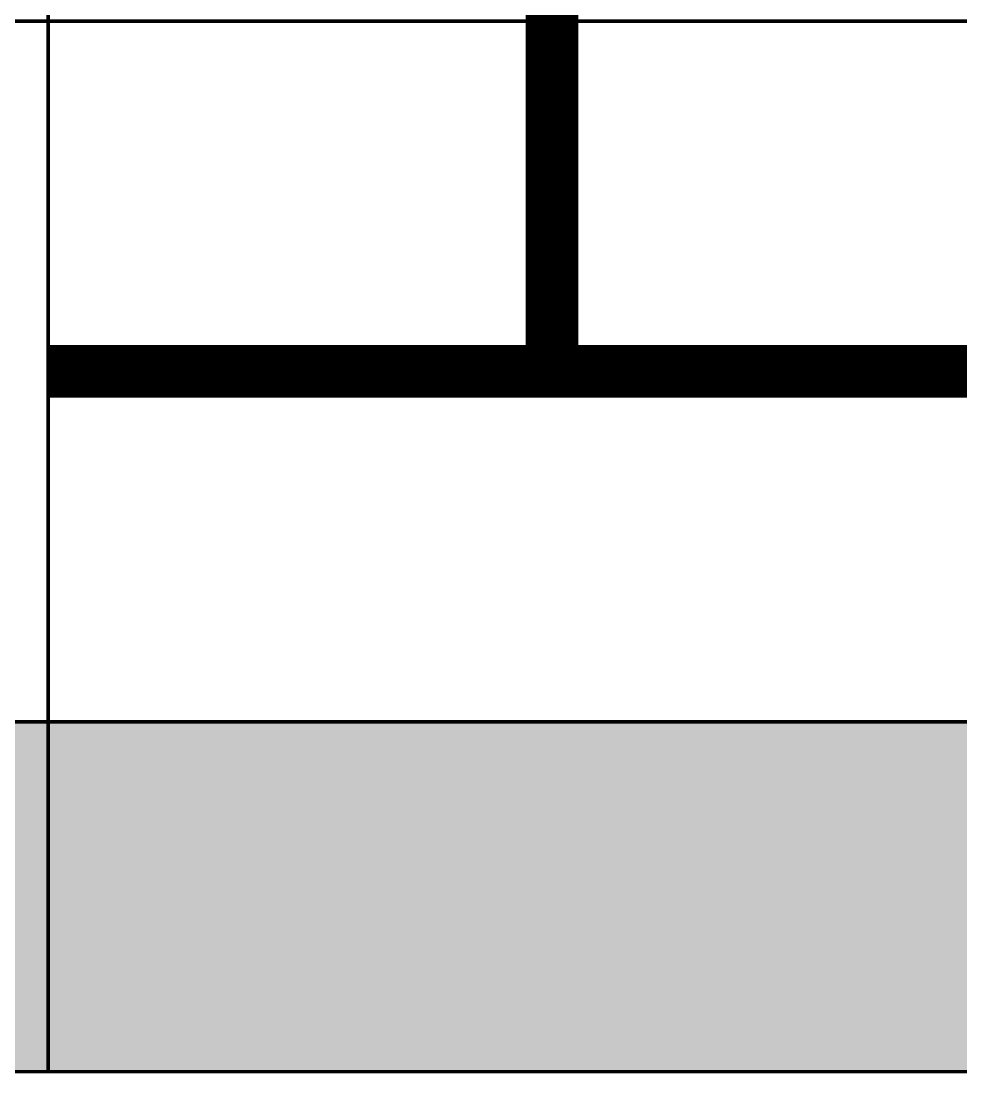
# Model space of a CAD drawing. Header units: millimetres. Extents: x -116965 to 323937, y 291661 to 566926.
# Drawn here: x -43439.8 to -43171.6, y 328239.9 to 328539.8 of the extents above; entities that cross this region are included whole.
import ezdxf

# ---------------------------------------------------------------- set-up
doc = ezdxf.new("R2010")
doc.units = ezdxf.units.MM
doc.layers.get('0').update_dxf_attribs({"lineweight": 18})
doc.layers.add('C00-00-00', color=7, linetype='Continuous')
doc.layers.add('C34-3A-40', color=7, linetype='Continuous', true_color=0x343a40)
doc.layers.add('C62-64-69', color=7, linetype='Continuous', true_color=0x626469)

msp = doc.modelspace()

# ---------------------------------------------------------------- hatches: boundary and pattern name
at = {"layer": 'C34-3A-40'}
h = msp.add_hatch(color=256, dxfattribs=at)
h.dxf.hatch_style = 2
h.paths.add_polyline_path([(-44131.918468, 328339.849361), (-43432.016177, 328339.849361), (-43432.016177, 328239.863317), (-44131.918468, 328239.863317)])
h = msp.add_hatch(color=256, dxfattribs=at)
h.dxf.hatch_style = 2
h.paths.add_polyline_path([(-43432.016177, 328339.849361), (-42732.113883, 328339.849361), (-42732.113883, 328239.863317), (-43432.016177, 328239.863317)])
at = {"layer": 'C62-64-69'}
h = msp.add_hatch(color=256, dxfattribs=at)
h.dxf.hatch_style = 2
h.paths.add_polyline_path([(-43432.016177, 328330.850618), (-43400.020643, 328330.850618), (-43400.020643, 328323.851592), (-43432.016177, 328323.851592)])
h = msp.add_hatch(color=256, dxfattribs=at)
h.dxf.hatch_style = 2
h.paths.add_polyline_path([(-43400.020643, 328330.850618), (-43368.025108, 328330.850618), (-43368.025108, 328323.851592), (-43400.020643, 328323.851592)])
h = msp.add_hatch(color=256, dxfattribs=at)
h.dxf.hatch_style = 2
h.paths.add_polyline_path([(-43400.020643, 328330.850618), (-43368.025108, 328330.850618), (-43368.025108, 328323.851592), (-43400.020643, 328323.851592)])
h = msp.add_hatch(color=256, dxfattribs=at)
h.dxf.hatch_style = 2
h.paths.add_polyline_path([(-43368.025108, 328330.850618), (-43336.029577, 328330.850618), (-43336.029577, 328323.851592), (-43368.025108, 328323.851592)])
h = msp.add_hatch(color=256, dxfattribs=at)
h.dxf.hatch_style = 2
h.paths.add_polyline_path([(-43368.025108, 328330.850618), (-43336.029577, 328330.850618), (-43336.029577, 328323.851592), (-43368.025108, 328323.851592)])
h = msp.add_hatch(color=256, dxfattribs=at)
h.dxf.hatch_style = 2
h.paths.add_polyline_path([(-43336.029577, 328330.850618), (-43304.034043, 328330.850618), (-43304.034043, 328323.851592), (-43336.029577, 328323.851592)])
h = msp.add_hatch(color=256, dxfattribs=at)
h.dxf.hatch_style = 2
h.paths.add_polyline_path([(-43304.034043, 328330.850618), (-43272.038508, 328330.850618), (-43272.038508, 328323.851592), (-43304.034043, 328323.851592)])
h = msp.add_hatch(color=256, dxfattribs=at)
h.dxf.hatch_style = 2
h.paths.add_polyline_path([(-43304.034043, 328330.850618), (-43272.038508, 328330.850618), (-43272.038508, 328323.851592), (-43304.034043, 328323.851592)])
h = msp.add_hatch(color=256, dxfattribs=at)
h.dxf.hatch_style = 2
h.paths.add_polyline_path([(-43272.038508, 328330.850618), (-43240.042977, 328330.850618), (-43240.042977, 328323.851592), (-43272.038508, 328323.851592)])
h = msp.add_hatch(color=256, dxfattribs=at)
h.dxf.hatch_style = 2
h.paths.add_polyline_path([(-43272.038508, 328330.850618), (-43240.042977, 328330.850618), (-43240.042977, 328323.851592), (-43272.038508, 328323.851592)])
h = msp.add_hatch(color=256, dxfattribs=at)
h.dxf.hatch_style = 2
h.paths.add_polyline_path([(-43240.042977, 328330.850618), (-43208.047443, 328330.850618), (-43208.047443, 328323.851592), (-43240.042977, 328323.851592)])
h = msp.add_hatch(color=256, dxfattribs=at)
h.dxf.hatch_style = 2
h.paths.add_polyline_path([(-43240.042977, 328330.850618), (-43208.047443, 328330.850618), (-43208.047443, 328323.851592), (-43240.042977, 328323.851592)])
h = msp.add_hatch(color=256, dxfattribs=at)
h.dxf.hatch_style = 2
h.paths.add_polyline_path([(-43208.047443, 328330.850618), (-43176.051908, 328330.850618), (-43176.051908, 328323.851592), (-43208.047443, 328323.851592)])
h = msp.add_hatch(color=256, dxfattribs=at)
h.dxf.hatch_style = 2
h.paths.add_polyline_path([(-43208.047443, 328330.850618), (-43176.051908, 328330.850618), (-43176.051908, 328323.851592), (-43208.047443, 328323.851592)])
h = msp.add_hatch(color=256, dxfattribs=at)
h.dxf.hatch_style = 2
h.paths.add_polyline_path([(-43176.051908, 328330.850618), (-43144.056377, 328330.850618), (-43144.056377, 328323.851592), (-43176.051908, 328323.851592)])
h = msp.add_hatch(color=256, dxfattribs=at)
h.dxf.hatch_style = 2
h.paths.add_polyline_path([(-43432.016177, 328323.851592), (-43400.020643, 328323.851592), (-43400.020643, 328321.851874), (-43432.016177, 328321.851874)])
h = msp.add_hatch(color=256, dxfattribs=at)
h.dxf.hatch_style = 2
h.paths.add_polyline_path([(-43400.020643, 328323.851592), (-43368.025108, 328323.851592), (-43368.025108, 328321.851874), (-43400.020643, 328321.851874)])
h = msp.add_hatch(color=256, dxfattribs=at)
h.dxf.hatch_style = 2
h.paths.add_polyline_path([(-43400.020643, 328323.851592), (-43368.025108, 328323.851592), (-43368.025108, 328321.851874), (-43400.020643, 328321.851874)])
h = msp.add_hatch(color=256, dxfattribs=at)
h.dxf.hatch_style = 2
h.paths.add_polyline_path([(-43368.025108, 328323.851592), (-43336.029577, 328323.851592), (-43336.029577, 328321.851874), (-43368.025108, 328321.851874)])
h = msp.add_hatch(color=256, dxfattribs=at)
h.dxf.hatch_style = 2
h.paths.add_polyline_path([(-43368.025108, 328323.851592), (-43336.029577, 328323.851592), (-43336.029577, 328321.851874), (-43368.025108, 328321.851874)])
h = msp.add_hatch(color=256, dxfattribs=at)
h.dxf.hatch_style = 2
h.paths.add_polyline_path([(-43336.029577, 328323.851592), (-43304.034043, 328323.851592), (-43304.034043, 328321.851874), (-43336.029577, 328321.851874)])
h = msp.add_hatch(color=256, dxfattribs=at)
h.dxf.hatch_style = 2
h.paths.add_polyline_path([(-43304.034043, 328323.851592), (-43272.038508, 328323.851592), (-43272.038508, 328321.851874), (-43304.034043, 328321.851874)])
h = msp.add_hatch(color=256, dxfattribs=at)
h.dxf.hatch_style = 2
h.paths.add_polyline_path([(-43304.034043, 328323.851592), (-43272.038508, 328323.851592), (-43272.038508, 328321.851874), (-43304.034043, 328321.851874)])
h = msp.add_hatch(color=256, dxfattribs=at)
h.dxf.hatch_style = 2
h.paths.add_polyline_path([(-43272.038508, 328323.851592), (-43240.042977, 328323.851592), (-43240.042977, 328321.851874), (-43272.038508, 328321.851874)])
h = msp.add_hatch(color=256, dxfattribs=at)
h.dxf.hatch_style = 2
h.paths.add_polyline_path([(-43272.038508, 328323.851592), (-43240.042977, 328323.851592), (-43240.042977, 328321.851874), (-43272.038508, 328321.851874)])
h = msp.add_hatch(color=256, dxfattribs=at)
h.dxf.hatch_style = 2
h.paths.add_polyline_path([(-43240.042977, 328323.851592), (-43208.047443, 328323.851592), (-43208.047443, 328321.851874), (-43240.042977, 328321.851874)])
h = msp.add_hatch(color=256, dxfattribs=at)
h.dxf.hatch_style = 2
h.paths.add_polyline_path([(-43240.042977, 328323.851592), (-43208.047443, 328323.851592), (-43208.047443, 328321.851874), (-43240.042977, 328321.851874)])
h = msp.add_hatch(color=256, dxfattribs=at)
h.dxf.hatch_style = 2
h.paths.add_polyline_path([(-43208.047443, 328323.851592), (-43176.051908, 328323.851592), (-43176.051908, 328321.851874), (-43208.047443, 328321.851874)])
h = msp.add_hatch(color=256, dxfattribs=at)
h.dxf.hatch_style = 2
h.paths.add_polyline_path([(-43208.047443, 328323.851592), (-43176.051908, 328323.851592), (-43176.051908, 328321.851874), (-43208.047443, 328321.851874)])
h = msp.add_hatch(color=256, dxfattribs=at)
h.dxf.hatch_style = 2
h.paths.add_polyline_path([(-43176.051908, 328323.851592), (-43144.056377, 328323.851592), (-43144.056377, 328321.851874), (-43176.051908, 328321.851874)])
h = msp.add_hatch(color=256, dxfattribs=at)
h.dxf.hatch_style = 2
h.paths.add_polyline_path([(-43432.016177, 328321.851874), (-43400.020643, 328321.851874), (-43400.020643, 328314.852848), (-43432.016177, 328314.852848)])
h = msp.add_hatch(color=256, dxfattribs=at)
h.dxf.hatch_style = 2
h.paths.add_polyline_path([(-43400.020643, 328321.851874), (-43368.025108, 328321.851874), (-43368.025108, 328314.852848), (-43400.020643, 328314.852848)])
h = msp.add_hatch(color=256, dxfattribs=at)
h.dxf.hatch_style = 2
h.paths.add_polyline_path([(-43400.020643, 328321.851874), (-43368.025108, 328321.851874), (-43368.025108, 328314.852848), (-43400.020643, 328314.852848)])
h = msp.add_hatch(color=256, dxfattribs=at)
h.dxf.hatch_style = 2
h.paths.add_polyline_path([(-43368.025108, 328321.851874), (-43336.029577, 328321.851874), (-43336.029577, 328314.852848), (-43368.025108, 328314.852848)])
h = msp.add_hatch(color=256, dxfattribs=at)
h.dxf.hatch_style = 2
h.paths.add_polyline_path([(-43368.025108, 328321.851874), (-43336.029577, 328321.851874), (-43336.029577, 328314.852848), (-43368.025108, 328314.852848)])
h = msp.add_hatch(color=256, dxfattribs=at)
h.dxf.hatch_style = 2
h.paths.add_polyline_path([(-43336.029577, 328321.851874), (-43304.034043, 328321.851874), (-43304.034043, 328314.852848), (-43336.029577, 328314.852848)])
h = msp.add_hatch(color=256, dxfattribs=at)
h.dxf.hatch_style = 2
h.paths.add_polyline_path([(-43304.034043, 328321.851874), (-43272.038508, 328321.851874), (-43272.038508, 328314.852848), (-43304.034043, 328314.852848)])
h = msp.add_hatch(color=256, dxfattribs=at)
h.dxf.hatch_style = 2
h.paths.add_polyline_path([(-43304.034043, 328321.851874), (-43272.038508, 328321.851874), (-43272.038508, 328314.852848), (-43304.034043, 328314.852848)])
h = msp.add_hatch(color=256, dxfattribs=at)
h.dxf.hatch_style = 2
h.paths.add_polyline_path([(-43272.038508, 328321.851874), (-43240.042977, 328321.851874), (-43240.042977, 328314.852848), (-43272.038508, 328314.852848)])
h = msp.add_hatch(color=256, dxfattribs=at)
h.dxf.hatch_style = 2
h.paths.add_polyline_path([(-43272.038508, 328321.851874), (-43240.042977, 328321.851874), (-43240.042977, 328314.852848), (-43272.038508, 328314.852848)])
h = msp.add_hatch(color=256, dxfattribs=at)
h.dxf.hatch_style = 2
h.paths.add_polyline_path([(-43240.042977, 328321.851874), (-43208.047443, 328321.851874), (-43208.047443, 328314.852848), (-43240.042977, 328314.852848)])
h = msp.add_hatch(color=256, dxfattribs=at)
h.dxf.hatch_style = 2
h.paths.add_polyline_path([(-43240.042977, 328321.851874), (-43208.047443, 328321.851874), (-43208.047443, 328314.852848), (-43240.042977, 328314.852848)])
h = msp.add_hatch(color=256, dxfattribs=at)
h.dxf.hatch_style = 2
h.paths.add_polyline_path([(-43208.047443, 328321.851874), (-43176.051908, 328321.851874), (-43176.051908, 328314.852848), (-43208.047443, 328314.852848)])
h = msp.add_hatch(color=256, dxfattribs=at)
h.dxf.hatch_style = 2
h.paths.add_polyline_path([(-43208.047443, 328321.851874), (-43176.051908, 328321.851874), (-43176.051908, 328314.852848), (-43208.047443, 328314.852848)])
h = msp.add_hatch(color=256, dxfattribs=at)
h.dxf.hatch_style = 2
h.paths.add_polyline_path([(-43176.051908, 328321.851874), (-43144.056377, 328321.851874), (-43144.056377, 328314.852848), (-43176.051908, 328314.852848)])
h = msp.add_hatch(color=256, dxfattribs=at)
h.dxf.hatch_style = 2
h.paths.add_polyline_path([(-43432.016177, 328314.852848), (-43400.020643, 328314.852848), (-43400.020643, 328312.85313), (-43432.016177, 328312.85313)])
h = msp.add_hatch(color=256, dxfattribs=at)
h.dxf.hatch_style = 2
h.paths.add_polyline_path([(-43400.020643, 328314.852848), (-43368.025108, 328314.852848), (-43368.025108, 328312.85313), (-43400.020643, 328312.85313)])
h = msp.add_hatch(color=256, dxfattribs=at)
h.dxf.hatch_style = 2
h.paths.add_polyline_path([(-43400.020643, 328314.852848), (-43368.025108, 328314.852848), (-43368.025108, 328312.85313), (-43400.020643, 328312.85313)])
h = msp.add_hatch(color=256, dxfattribs=at)
h.dxf.hatch_style = 2
h.paths.add_polyline_path([(-43368.025108, 328314.852848), (-43336.029577, 328314.852848), (-43336.029577, 328312.85313), (-43368.025108, 328312.85313)])
h = msp.add_hatch(color=256, dxfattribs=at)
h.dxf.hatch_style = 2
h.paths.add_polyline_path([(-43368.025108, 328314.852848), (-43336.029577, 328314.852848), (-43336.029577, 328312.85313), (-43368.025108, 328312.85313)])
h = msp.add_hatch(color=256, dxfattribs=at)
h.dxf.hatch_style = 2
h.paths.add_polyline_path([(-43336.029577, 328314.852848), (-43304.034043, 328314.852848), (-43304.034043, 328312.85313), (-43336.029577, 328312.85313)])
h = msp.add_hatch(color=256, dxfattribs=at)
h.dxf.hatch_style = 2
h.paths.add_polyline_path([(-43304.034043, 328314.852848), (-43272.038508, 328314.852848), (-43272.038508, 328312.85313), (-43304.034043, 328312.85313)])
h = msp.add_hatch(color=256, dxfattribs=at)
h.dxf.hatch_style = 2
h.paths.add_polyline_path([(-43304.034043, 328314.852848), (-43272.038508, 328314.852848), (-43272.038508, 328312.85313), (-43304.034043, 328312.85313)])
h = msp.add_hatch(color=256, dxfattribs=at)
h.dxf.hatch_style = 2
h.paths.add_polyline_path([(-43272.038508, 328314.852848), (-43240.042977, 328314.852848), (-43240.042977, 328312.85313), (-43272.038508, 328312.85313)])
h = msp.add_hatch(color=256, dxfattribs=at)
h.dxf.hatch_style = 2
h.paths.add_polyline_path([(-43272.038508, 328314.852848), (-43240.042977, 328314.852848), (-43240.042977, 328312.85313), (-43272.038508, 328312.85313)])
h = msp.add_hatch(color=256, dxfattribs=at)
h.dxf.hatch_style = 2
h.paths.add_polyline_path([(-43240.042977, 328314.852848), (-43208.047443, 328314.852848), (-43208.047443, 328312.85313), (-43240.042977, 328312.85313)])
h = msp.add_hatch(color=256, dxfattribs=at)
h.dxf.hatch_style = 2
h.paths.add_polyline_path([(-43240.042977, 328314.852848), (-43208.047443, 328314.852848), (-43208.047443, 328312.85313), (-43240.042977, 328312.85313)])
h = msp.add_hatch(color=256, dxfattribs=at)
h.dxf.hatch_style = 2
h.paths.add_polyline_path([(-43208.047443, 328314.852848), (-43176.051908, 328314.852848), (-43176.051908, 328312.85313), (-43208.047443, 328312.85313)])
h = msp.add_hatch(color=256, dxfattribs=at)
h.dxf.hatch_style = 2
h.paths.add_polyline_path([(-43208.047443, 328314.852848), (-43176.051908, 328314.852848), (-43176.051908, 328312.85313), (-43208.047443, 328312.85313)])
h = msp.add_hatch(color=256, dxfattribs=at)
h.dxf.hatch_style = 2
h.paths.add_polyline_path([(-43176.051908, 328314.852848), (-43144.056377, 328314.852848), (-43144.056377, 328312.85313), (-43176.051908, 328312.85313)])
h = msp.add_hatch(color=256, dxfattribs=at)
h.dxf.hatch_style = 2
h.paths.add_polyline_path([(-43432.016177, 328312.85313), (-43400.020643, 328312.85313), (-43400.020643, 328305.854105), (-43432.016177, 328305.854105)])
h = msp.add_hatch(color=256, dxfattribs=at)
h.dxf.hatch_style = 2
h.paths.add_polyline_path([(-43400.020643, 328312.85313), (-43368.025108, 328312.85313), (-43368.025108, 328305.854105), (-43400.020643, 328305.854105)])
h = msp.add_hatch(color=256, dxfattribs=at)
h.dxf.hatch_style = 2
h.paths.add_polyline_path([(-43400.020643, 328312.85313), (-43368.025108, 328312.85313), (-43368.025108, 328305.854105), (-43400.020643, 328305.854105)])
h = msp.add_hatch(color=256, dxfattribs=at)
h.dxf.hatch_style = 2
h.paths.add_polyline_path([(-43368.025108, 328312.85313), (-43336.029577, 328312.85313), (-43336.029577, 328305.854105), (-43368.025108, 328305.854105)])
h = msp.add_hatch(color=256, dxfattribs=at)
h.dxf.hatch_style = 2
h.paths.add_polyline_path([(-43368.025108, 328312.85313), (-43336.029577, 328312.85313), (-43336.029577, 328305.854105), (-43368.025108, 328305.854105)])
h = msp.add_hatch(color=256, dxfattribs=at)
h.dxf.hatch_style = 2
h.paths.add_polyline_path([(-43336.029577, 328312.85313), (-43304.034043, 328312.85313), (-43304.034043, 328305.854105), (-43336.029577, 328305.854105)])
h = msp.add_hatch(color=256, dxfattribs=at)
h.dxf.hatch_style = 2
h.paths.add_polyline_path([(-43304.034043, 328312.85313), (-43272.038508, 328312.85313), (-43272.038508, 328305.854105), (-43304.034043, 328305.854105)])
h = msp.add_hatch(color=256, dxfattribs=at)
h.dxf.hatch_style = 2
h.paths.add_polyline_path([(-43304.034043, 328312.85313), (-43272.038508, 328312.85313), (-43272.038508, 328305.854105), (-43304.034043, 328305.854105)])
h = msp.add_hatch(color=256, dxfattribs=at)
h.dxf.hatch_style = 2
h.paths.add_polyline_path([(-43272.038508, 328312.85313), (-43240.042977, 328312.85313), (-43240.042977, 328305.854105), (-43272.038508, 328305.854105)])
h = msp.add_hatch(color=256, dxfattribs=at)
h.dxf.hatch_style = 2
h.paths.add_polyline_path([(-43272.038508, 328312.85313), (-43240.042977, 328312.85313), (-43240.042977, 328305.854105), (-43272.038508, 328305.854105)])
h = msp.add_hatch(color=256, dxfattribs=at)
h.dxf.hatch_style = 2
h.paths.add_polyline_path([(-43240.042977, 328312.85313), (-43208.047443, 328312.85313), (-43208.047443, 328305.854105), (-43240.042977, 328305.854105)])
h = msp.add_hatch(color=256, dxfattribs=at)
h.dxf.hatch_style = 2
h.paths.add_polyline_path([(-43240.042977, 328312.85313), (-43208.047443, 328312.85313), (-43208.047443, 328305.854105), (-43240.042977, 328305.854105)])
h = msp.add_hatch(color=256, dxfattribs=at)
h.dxf.hatch_style = 2
h.paths.add_polyline_path([(-43208.047443, 328312.85313), (-43176.051908, 328312.85313), (-43176.051908, 328305.854105), (-43208.047443, 328305.854105)])
h = msp.add_hatch(color=256, dxfattribs=at)
h.dxf.hatch_style = 2
h.paths.add_polyline_path([(-43208.047443, 328312.85313), (-43176.051908, 328312.85313), (-43176.051908, 328305.854105), (-43208.047443, 328305.854105)])
h = msp.add_hatch(color=256, dxfattribs=at)
h.dxf.hatch_style = 2
h.paths.add_polyline_path([(-43176.051908, 328312.85313), (-43144.056377, 328312.85313), (-43144.056377, 328305.854105), (-43176.051908, 328305.854105)])
h = msp.add_hatch(color=256, dxfattribs=at)
h.dxf.hatch_style = 2
h.paths.add_polyline_path([(-43432.016177, 328305.854105), (-43400.020643, 328305.854105), (-43400.020643, 328303.854386), (-43432.016177, 328303.854386)])
h = msp.add_hatch(color=256, dxfattribs=at)
h.dxf.hatch_style = 2
h.paths.add_polyline_path([(-43400.020643, 328305.854105), (-43368.025108, 328305.854105), (-43368.025108, 328303.854386), (-43400.020643, 328303.854386)])
h = msp.add_hatch(color=256, dxfattribs=at)
h.dxf.hatch_style = 2
h.paths.add_polyline_path([(-43400.020643, 328305.854105), (-43368.025108, 328305.854105), (-43368.025108, 328303.854386), (-43400.020643, 328303.854386)])
h = msp.add_hatch(color=256, dxfattribs=at)
h.dxf.hatch_style = 2
h.paths.add_polyline_path([(-43368.025108, 328305.854105), (-43336.029577, 328305.854105), (-43336.029577, 328303.854386), (-43368.025108, 328303.854386)])
h = msp.add_hatch(color=256, dxfattribs=at)
h.dxf.hatch_style = 2
h.paths.add_polyline_path([(-43368.025108, 328305.854105), (-43336.029577, 328305.854105), (-43336.029577, 328303.854386), (-43368.025108, 328303.854386)])
h = msp.add_hatch(color=256, dxfattribs=at)
h.dxf.hatch_style = 2
h.paths.add_polyline_path([(-43336.029577, 328305.854105), (-43304.034043, 328305.854105), (-43304.034043, 328303.854386), (-43336.029577, 328303.854386)])
h = msp.add_hatch(color=256, dxfattribs=at)
h.dxf.hatch_style = 2
h.paths.add_polyline_path([(-43304.034043, 328305.854105), (-43272.038508, 328305.854105), (-43272.038508, 328303.854386), (-43304.034043, 328303.854386)])
h = msp.add_hatch(color=256, dxfattribs=at)
h.dxf.hatch_style = 2
h.paths.add_polyline_path([(-43304.034043, 328305.854105), (-43272.038508, 328305.854105), (-43272.038508, 328303.854386), (-43304.034043, 328303.854386)])
h = msp.add_hatch(color=256, dxfattribs=at)
h.dxf.hatch_style = 2
h.paths.add_polyline_path([(-43272.038508, 328305.854105), (-43240.042977, 328305.854105), (-43240.042977, 328303.854386), (-43272.038508, 328303.854386)])
h = msp.add_hatch(color=256, dxfattribs=at)
h.dxf.hatch_style = 2
h.paths.add_polyline_path([(-43272.038508, 328305.854105), (-43240.042977, 328305.854105), (-43240.042977, 328303.854386), (-43272.038508, 328303.854386)])
h = msp.add_hatch(color=256, dxfattribs=at)
h.dxf.hatch_style = 2
h.paths.add_polyline_path([(-43240.042977, 328305.854105), (-43208.047443, 328305.854105), (-43208.047443, 328303.854386), (-43240.042977, 328303.854386)])
h = msp.add_hatch(color=256, dxfattribs=at)
h.dxf.hatch_style = 2
h.paths.add_polyline_path([(-43240.042977, 328305.854105), (-43208.047443, 328305.854105), (-43208.047443, 328303.854386), (-43240.042977, 328303.854386)])
h = msp.add_hatch(color=256, dxfattribs=at)
h.dxf.hatch_style = 2
h.paths.add_polyline_path([(-43208.047443, 328305.854105), (-43176.051908, 328305.854105), (-43176.051908, 328303.854386), (-43208.047443, 328303.854386)])
h = msp.add_hatch(color=256, dxfattribs=at)
h.dxf.hatch_style = 2
h.paths.add_polyline_path([(-43208.047443, 328305.854105), (-43176.051908, 328305.854105), (-43176.051908, 328303.854386), (-43208.047443, 328303.854386)])
h = msp.add_hatch(color=256, dxfattribs=at)
h.dxf.hatch_style = 2
h.paths.add_polyline_path([(-43176.051908, 328305.854105), (-43144.056377, 328305.854105), (-43144.056377, 328303.854386), (-43176.051908, 328303.854386)])
h = msp.add_hatch(color=256, dxfattribs=at)
h.dxf.hatch_style = 2
h.paths.add_polyline_path([(-43432.016177, 328303.854386), (-43400.020643, 328303.854386), (-43400.020643, 328296.855361), (-43432.016177, 328296.855361)])
h = msp.add_hatch(color=256, dxfattribs=at)
h.dxf.hatch_style = 2
h.paths.add_polyline_path([(-43400.020643, 328303.854386), (-43368.025108, 328303.854386), (-43368.025108, 328296.855361), (-43400.020643, 328296.855361)])
h = msp.add_hatch(color=256, dxfattribs=at)
h.dxf.hatch_style = 2
h.paths.add_polyline_path([(-43400.020643, 328303.854386), (-43368.025108, 328303.854386), (-43368.025108, 328296.855361), (-43400.020643, 328296.855361)])
h = msp.add_hatch(color=256, dxfattribs=at)
h.dxf.hatch_style = 2
h.paths.add_polyline_path([(-43368.025108, 328303.854386), (-43336.029577, 328303.854386), (-43336.029577, 328296.855361), (-43368.025108, 328296.855361)])
h = msp.add_hatch(color=256, dxfattribs=at)
h.dxf.hatch_style = 2
h.paths.add_polyline_path([(-43368.025108, 328303.854386), (-43336.029577, 328303.854386), (-43336.029577, 328296.855361), (-43368.025108, 328296.855361)])
h = msp.add_hatch(color=256, dxfattribs=at)
h.dxf.hatch_style = 2
h.paths.add_polyline_path([(-43336.029577, 328303.854386), (-43304.034043, 328303.854386), (-43304.034043, 328296.855361), (-43336.029577, 328296.855361)])
h = msp.add_hatch(color=256, dxfattribs=at)
h.dxf.hatch_style = 2
h.paths.add_polyline_path([(-43304.034043, 328303.854386), (-43272.038508, 328303.854386), (-43272.038508, 328296.855361), (-43304.034043, 328296.855361)])
h = msp.add_hatch(color=256, dxfattribs=at)
h.dxf.hatch_style = 2
h.paths.add_polyline_path([(-43304.034043, 328303.854386), (-43272.038508, 328303.854386), (-43272.038508, 328296.855361), (-43304.034043, 328296.855361)])
h = msp.add_hatch(color=256, dxfattribs=at)
h.dxf.hatch_style = 2
h.paths.add_polyline_path([(-43272.038508, 328303.854386), (-43240.042977, 328303.854386), (-43240.042977, 328296.855361), (-43272.038508, 328296.855361)])
h = msp.add_hatch(color=256, dxfattribs=at)
h.dxf.hatch_style = 2
h.paths.add_polyline_path([(-43272.038508, 328303.854386), (-43240.042977, 328303.854386), (-43240.042977, 328296.855361), (-43272.038508, 328296.855361)])
h = msp.add_hatch(color=256, dxfattribs=at)
h.dxf.hatch_style = 2
h.paths.add_polyline_path([(-43240.042977, 328303.854386), (-43208.047443, 328303.854386), (-43208.047443, 328296.855361), (-43240.042977, 328296.855361)])
h = msp.add_hatch(color=256, dxfattribs=at)
h.dxf.hatch_style = 2
h.paths.add_polyline_path([(-43240.042977, 328303.854386), (-43208.047443, 328303.854386), (-43208.047443, 328296.855361), (-43240.042977, 328296.855361)])
h = msp.add_hatch(color=256, dxfattribs=at)
h.dxf.hatch_style = 2
h.paths.add_polyline_path([(-43208.047443, 328303.854386), (-43176.051908, 328303.854386), (-43176.051908, 328296.855361), (-43208.047443, 328296.855361)])
h = msp.add_hatch(color=256, dxfattribs=at)
h.dxf.hatch_style = 2
h.paths.add_polyline_path([(-43208.047443, 328303.854386), (-43176.051908, 328303.854386), (-43176.051908, 328296.855361), (-43208.047443, 328296.855361)])
h = msp.add_hatch(color=256, dxfattribs=at)
h.dxf.hatch_style = 2
h.paths.add_polyline_path([(-43176.051908, 328303.854386), (-43144.056377, 328303.854386), (-43144.056377, 328296.855361), (-43176.051908, 328296.855361)])
h = msp.add_hatch(color=256, dxfattribs=at)
h.dxf.hatch_style = 2
h.paths.add_polyline_path([(-43432.016177, 328296.855361), (-43400.020643, 328296.855361), (-43400.020643, 328294.855643), (-43432.016177, 328294.855643)])
h = msp.add_hatch(color=256, dxfattribs=at)
h.dxf.hatch_style = 2
h.paths.add_polyline_path([(-43400.020643, 328296.855361), (-43368.025108, 328296.855361), (-43368.025108, 328294.855643), (-43400.020643, 328294.855643)])
h = msp.add_hatch(color=256, dxfattribs=at)
h.dxf.hatch_style = 2
h.paths.add_polyline_path([(-43400.020643, 328296.855361), (-43368.025108, 328296.855361), (-43368.025108, 328294.855643), (-43400.020643, 328294.855643)])
h = msp.add_hatch(color=256, dxfattribs=at)
h.dxf.hatch_style = 2
h.paths.add_polyline_path([(-43368.025108, 328296.855361), (-43336.029577, 328296.855361), (-43336.029577, 328294.855643), (-43368.025108, 328294.855643)])
h = msp.add_hatch(color=256, dxfattribs=at)
h.dxf.hatch_style = 2
h.paths.add_polyline_path([(-43368.025108, 328296.855361), (-43336.029577, 328296.855361), (-43336.029577, 328294.855643), (-43368.025108, 328294.855643)])
h = msp.add_hatch(color=256, dxfattribs=at)
h.dxf.hatch_style = 2
h.paths.add_polyline_path([(-43336.029577, 328296.855361), (-43304.034043, 328296.855361), (-43304.034043, 328294.855643), (-43336.029577, 328294.855643)])
h = msp.add_hatch(color=256, dxfattribs=at)
h.dxf.hatch_style = 2
h.paths.add_polyline_path([(-43304.034043, 328296.855361), (-43272.038508, 328296.855361), (-43272.038508, 328294.855643), (-43304.034043, 328294.855643)])
h = msp.add_hatch(color=256, dxfattribs=at)
h.dxf.hatch_style = 2
h.paths.add_polyline_path([(-43304.034043, 328296.855361), (-43272.038508, 328296.855361), (-43272.038508, 328294.855643), (-43304.034043, 328294.855643)])
h = msp.add_hatch(color=256, dxfattribs=at)
h.dxf.hatch_style = 2
h.paths.add_polyline_path([(-43272.038508, 328296.855361), (-43240.042977, 328296.855361), (-43240.042977, 328294.855643), (-43272.038508, 328294.855643)])
h = msp.add_hatch(color=256, dxfattribs=at)
h.dxf.hatch_style = 2
h.paths.add_polyline_path([(-43272.038508, 328296.855361), (-43240.042977, 328296.855361), (-43240.042977, 328294.855643), (-43272.038508, 328294.855643)])
h = msp.add_hatch(color=256, dxfattribs=at)
h.dxf.hatch_style = 2
h.paths.add_polyline_path([(-43240.042977, 328296.855361), (-43208.047443, 328296.855361), (-43208.047443, 328294.855643), (-43240.042977, 328294.855643)])
h = msp.add_hatch(color=256, dxfattribs=at)
h.dxf.hatch_style = 2
h.paths.add_polyline_path([(-43240.042977, 328296.855361), (-43208.047443, 328296.855361), (-43208.047443, 328294.855643), (-43240.042977, 328294.855643)])
h = msp.add_hatch(color=256, dxfattribs=at)
h.dxf.hatch_style = 2
h.paths.add_polyline_path([(-43208.047443, 328296.855361), (-43176.051908, 328296.855361), (-43176.051908, 328294.855643), (-43208.047443, 328294.855643)])
h = msp.add_hatch(color=256, dxfattribs=at)
h.dxf.hatch_style = 2
h.paths.add_polyline_path([(-43208.047443, 328296.855361), (-43176.051908, 328296.855361), (-43176.051908, 328294.855643), (-43208.047443, 328294.855643)])
h = msp.add_hatch(color=256, dxfattribs=at)
h.dxf.hatch_style = 2
h.paths.add_polyline_path([(-43176.051908, 328296.855361), (-43144.056377, 328296.855361), (-43144.056377, 328294.855643), (-43176.051908, 328294.855643)])
h = msp.add_hatch(color=256, dxfattribs=at)
h.dxf.hatch_style = 2
h.paths.add_polyline_path([(-43432.016177, 328294.855643), (-43400.020643, 328294.855643), (-43400.020643, 328287.856617), (-43432.016177, 328287.856617)])
h = msp.add_hatch(color=256, dxfattribs=at)
h.dxf.hatch_style = 2
h.paths.add_polyline_path([(-43400.020643, 328294.855643), (-43368.025108, 328294.855643), (-43368.025108, 328287.856617), (-43400.020643, 328287.856617)])
h = msp.add_hatch(color=256, dxfattribs=at)
h.dxf.hatch_style = 2
h.paths.add_polyline_path([(-43400.020643, 328294.855643), (-43368.025108, 328294.855643), (-43368.025108, 328287.856617), (-43400.020643, 328287.856617)])
h = msp.add_hatch(color=256, dxfattribs=at)
h.dxf.hatch_style = 2
h.paths.add_polyline_path([(-43368.025108, 328294.855643), (-43336.029577, 328294.855643), (-43336.029577, 328287.856617), (-43368.025108, 328287.856617)])
h = msp.add_hatch(color=256, dxfattribs=at)
h.dxf.hatch_style = 2
h.paths.add_polyline_path([(-43368.025108, 328294.855643), (-43336.029577, 328294.855643), (-43336.029577, 328287.856617), (-43368.025108, 328287.856617)])
h = msp.add_hatch(color=256, dxfattribs=at)
h.dxf.hatch_style = 2
h.paths.add_polyline_path([(-43336.029577, 328294.855643), (-43304.034043, 328294.855643), (-43304.034043, 328287.856617), (-43336.029577, 328287.856617)])
h = msp.add_hatch(color=256, dxfattribs=at)
h.dxf.hatch_style = 2
h.paths.add_polyline_path([(-43304.034043, 328294.855643), (-43272.038508, 328294.855643), (-43272.038508, 328287.856617), (-43304.034043, 328287.856617)])
h = msp.add_hatch(color=256, dxfattribs=at)
h.dxf.hatch_style = 2
h.paths.add_polyline_path([(-43304.034043, 328294.855643), (-43272.038508, 328294.855643), (-43272.038508, 328287.856617), (-43304.034043, 328287.856617)])
h = msp.add_hatch(color=256, dxfattribs=at)
h.dxf.hatch_style = 2
h.paths.add_polyline_path([(-43272.038508, 328294.855643), (-43240.042977, 328294.855643), (-43240.042977, 328287.856617), (-43272.038508, 328287.856617)])
h = msp.add_hatch(color=256, dxfattribs=at)
h.dxf.hatch_style = 2
h.paths.add_polyline_path([(-43272.038508, 328294.855643), (-43240.042977, 328294.855643), (-43240.042977, 328287.856617), (-43272.038508, 328287.856617)])
h = msp.add_hatch(color=256, dxfattribs=at)
h.dxf.hatch_style = 2
h.paths.add_polyline_path([(-43240.042977, 328294.855643), (-43208.047443, 328294.855643), (-43208.047443, 328287.856617), (-43240.042977, 328287.856617)])
h = msp.add_hatch(color=256, dxfattribs=at)
h.dxf.hatch_style = 2
h.paths.add_polyline_path([(-43240.042977, 328294.855643), (-43208.047443, 328294.855643), (-43208.047443, 328287.856617), (-43240.042977, 328287.856617)])
h = msp.add_hatch(color=256, dxfattribs=at)
h.dxf.hatch_style = 2
h.paths.add_polyline_path([(-43208.047443, 328294.855643), (-43176.051908, 328294.855643), (-43176.051908, 328287.856617), (-43208.047443, 328287.856617)])
h = msp.add_hatch(color=256, dxfattribs=at)
h.dxf.hatch_style = 2
h.paths.add_polyline_path([(-43208.047443, 328294.855643), (-43176.051908, 328294.855643), (-43176.051908, 328287.856617), (-43208.047443, 328287.856617)])
h = msp.add_hatch(color=256, dxfattribs=at)
h.dxf.hatch_style = 2
h.paths.add_polyline_path([(-43176.051908, 328294.855643), (-43144.056377, 328294.855643), (-43144.056377, 328287.856617), (-43176.051908, 328287.856617)])
h = msp.add_hatch(color=256, dxfattribs=at)
h.dxf.hatch_style = 2
h.paths.add_polyline_path([(-43432.016177, 328287.856617), (-43400.020643, 328287.856617), (-43400.020643, 328285.856899), (-43432.016177, 328285.856899)])
h = msp.add_hatch(color=256, dxfattribs=at)
h.dxf.hatch_style = 2
h.paths.add_polyline_path([(-43400.020643, 328287.856617), (-43368.025108, 328287.856617), (-43368.025108, 328285.856899), (-43400.020643, 328285.856899)])
h = msp.add_hatch(color=256, dxfattribs=at)
h.dxf.hatch_style = 2
h.paths.add_polyline_path([(-43400.020643, 328287.856617), (-43368.025108, 328287.856617), (-43368.025108, 328285.856899), (-43400.020643, 328285.856899)])
h = msp.add_hatch(color=256, dxfattribs=at)
h.dxf.hatch_style = 2
h.paths.add_polyline_path([(-43368.025108, 328287.856617), (-43336.029577, 328287.856617), (-43336.029577, 328285.856899), (-43368.025108, 328285.856899)])
h = msp.add_hatch(color=256, dxfattribs=at)
h.dxf.hatch_style = 2
h.paths.add_polyline_path([(-43368.025108, 328287.856617), (-43336.029577, 328287.856617), (-43336.029577, 328285.856899), (-43368.025108, 328285.856899)])
h = msp.add_hatch(color=256, dxfattribs=at)
h.dxf.hatch_style = 2
h.paths.add_polyline_path([(-43336.029577, 328287.856617), (-43304.034043, 328287.856617), (-43304.034043, 328285.856899), (-43336.029577, 328285.856899)])
h = msp.add_hatch(color=256, dxfattribs=at)
h.dxf.hatch_style = 2
h.paths.add_polyline_path([(-43304.034043, 328287.856617), (-43272.038508, 328287.856617), (-43272.038508, 328285.856899), (-43304.034043, 328285.856899)])
h = msp.add_hatch(color=256, dxfattribs=at)
h.dxf.hatch_style = 2
h.paths.add_polyline_path([(-43304.034043, 328287.856617), (-43272.038508, 328287.856617), (-43272.038508, 328285.856899), (-43304.034043, 328285.856899)])
h = msp.add_hatch(color=256, dxfattribs=at)
h.dxf.hatch_style = 2
h.paths.add_polyline_path([(-43272.038508, 328287.856617), (-43240.042977, 328287.856617), (-43240.042977, 328285.856899), (-43272.038508, 328285.856899)])
h = msp.add_hatch(color=256, dxfattribs=at)
h.dxf.hatch_style = 2
h.paths.add_polyline_path([(-43272.038508, 328287.856617), (-43240.042977, 328287.856617), (-43240.042977, 328285.856899), (-43272.038508, 328285.856899)])
h = msp.add_hatch(color=256, dxfattribs=at)
h.dxf.hatch_style = 2
h.paths.add_polyline_path([(-43240.042977, 328287.856617), (-43208.047443, 328287.856617), (-43208.047443, 328285.856899), (-43240.042977, 328285.856899)])
h = msp.add_hatch(color=256, dxfattribs=at)
h.dxf.hatch_style = 2
h.paths.add_polyline_path([(-43240.042977, 328287.856617), (-43208.047443, 328287.856617), (-43208.047443, 328285.856899), (-43240.042977, 328285.856899)])
h = msp.add_hatch(color=256, dxfattribs=at)
h.dxf.hatch_style = 2
h.paths.add_polyline_path([(-43208.047443, 328287.856617), (-43176.051908, 328287.856617), (-43176.051908, 328285.856899), (-43208.047443, 328285.856899)])
h = msp.add_hatch(color=256, dxfattribs=at)
h.dxf.hatch_style = 2
h.paths.add_polyline_path([(-43208.047443, 328287.856617), (-43176.051908, 328287.856617), (-43176.051908, 328285.856899), (-43208.047443, 328285.856899)])
h = msp.add_hatch(color=256, dxfattribs=at)
h.dxf.hatch_style = 2
h.paths.add_polyline_path([(-43176.051908, 328287.856617), (-43144.056377, 328287.856617), (-43144.056377, 328285.856899), (-43176.051908, 328285.856899)])

# ---------------------------------------------------------------- linework, layer by layer
at = {"color": 1, "lineweight": -3, "ltscale": 5, "const_width": 15}
for points in [[(-43288.266385, 329306.888933), (-43288.266385, 328439.835402)], [(-43432.016175, 328439.835402), (-41832.239517, 328439.835402)]]:
    msp.add_lwpolyline(points, dxfattribs=at)
at = {"layer": 'C00-00-00', "lineweight": 211}
for points in [[(-44131.918468, 330439.556236), (-43432.016177, 330439.556236), (-43432.016177, 328239.863317), (-44131.918468, 328239.863317)], [(-43432.016177, 330439.556236), (-42732.113883, 330439.556236), (-42732.113883, 328239.863317), (-43432.016177, 328239.863317)], [(-44131.918468, 328339.849361), (-43432.016177, 328339.849361), (-43432.016177, 328239.863317), (-44131.918468, 328239.863317)], [(-43432.016177, 328339.849361), (-42732.113883, 328339.849361), (-42732.113883, 328239.863317), (-43432.016177, 328239.863317)]]:
    msp.add_lwpolyline(points, close=True, dxfattribs=at)
at = {"layer": 'C00-00-00', "lineweight": 100}
for points in [[(-43432.016177, 329089.744674), (-42732.113883, 329089.744674), (-42732.113883, 328339.849361), (-43432.016177, 328339.849361)], [(-43432.016177, 329089.744674), (-42732.113887, 329089.744674), (-42732.113887, 328539.821442), (-43432.016177, 328539.821442)], [(-44131.918468, 328739.793527), (-43432.016177, 328739.793527), (-43432.016177, 328539.821442), (-44131.918468, 328539.821442)], [(-44131.918468, 328539.821442), (-43432.016177, 328539.821442), (-43432.016177, 328339.849361), (-44131.918468, 328339.849361)], [(-43432.016177, 328539.821442), (-42732.113887, 328539.821442), (-42732.113887, 328339.849361), (-43432.016177, 328339.849361)], [(-43432.016177, 328539.821442), (-42732.113887, 328539.821442), (-42732.113887, 328339.849361), (-43432.016177, 328339.849361)]]:
    msp.add_lwpolyline(points, close=True, dxfattribs=at)

doc.saveas('drawing.dxf')
